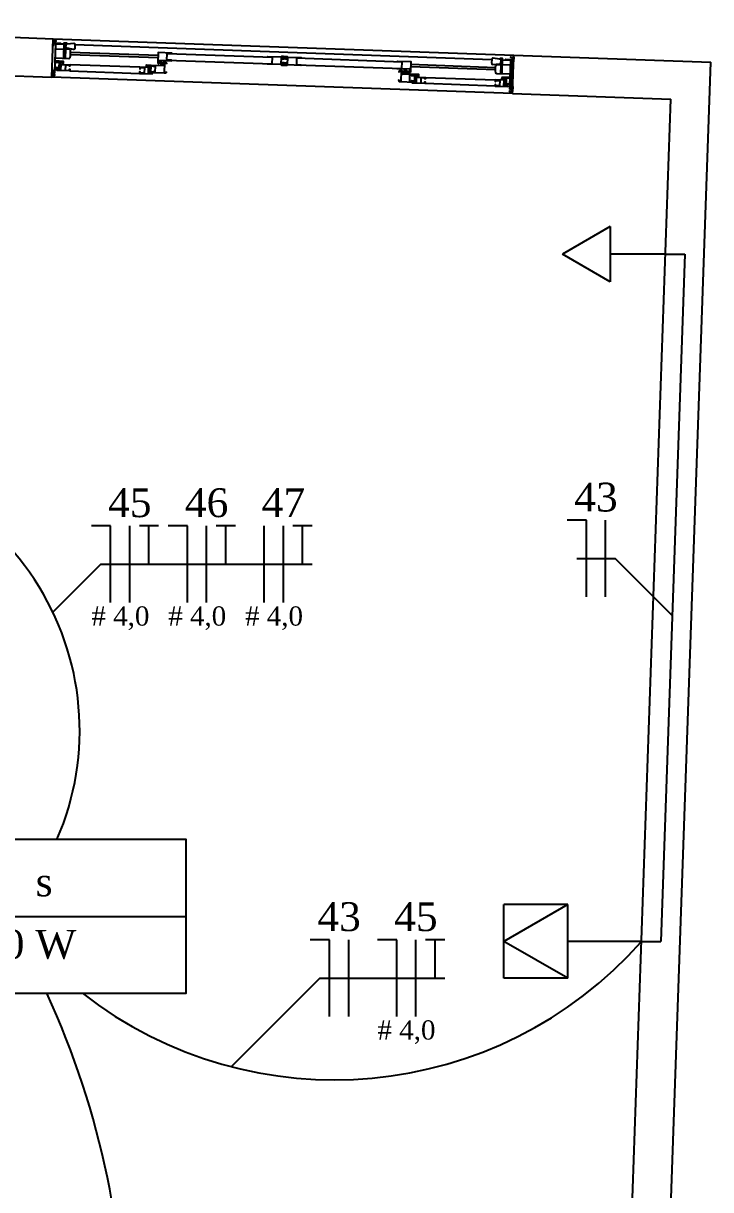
# Model space of a CAD drawing. Header units: millimetres. Extents: x 8900 to 13100, y 733 to 4033.
# Drawn here: x 9799.3 to 9978.3, y 1585.1 to 1888.7 of the extents above; entities that cross this region are included whole.
import ezdxf
from ezdxf.enums import TextEntityAlignment as Align

# ---------------------------------------------------------------- set-up
doc = ezdxf.new("R2010")
doc.units = ezdxf.units.MM
for name, color, linetype in [('001 - 0.350 Color', 1, 'Continuous'), ('002 - 0.150', 2, 'Continuous'), ('003 - 0.250', 3, 'Continuous'), ('004 - 0.350', 4, 'Continuous'), ('005 - 0.350 Color', 5, 'Continuous'), ('006 - 0.500', 6, 'Continuous'), ('010 - 0.050', 10, 'Continuous')]:
    doc.layers.add(name, color=color, linetype=linetype)
doc.styles.add('style1', font='BOOKOS.TTF')

msp = doc.modelspace()

# ---------------------------------------------------------------- linework, layer by layer
at = {"layer": '001 - 0.350 Color', "ltscale": 2.5}
for p, q in [((9952.19, 1835.83), (9939.72, 1828.63)), ((9952.19, 1835.83), (9952.19, 1821.43)), ((9952.19, 1821.43), (9939.72, 1828.63)), ((9966.59, 1828.63), (9952.19, 1828.63)), ((9941.14, 1659.31), (9924.51, 1659.31)), ((9941.14, 1659.31), (9924.51, 1649.71)), ((9924.51, 1640.11), (9924.51, 1659.31)), ((9941.14, 1640.11), (9941.14, 1659.31)), ((9941.14, 1640.11), (9924.51, 1649.71)), ((9960.34, 1649.71), (9941.14, 1649.71)), ((9941.14, 1640.11), (9924.51, 1640.11))]:
    msp.add_line(p, q, dxfattribs=at)
at = {"layer": '002 - 0.150', "ltscale": 2.5}
for p, q in [((9695.09, 1888.71), (9807.15, 1884.71)), ((9927.07, 1880.43), (9978.34, 1878.61)), ((9949.68, 1057.94), (9978.34, 1878.61)), ((9772.25, 1875.95), (9806.79, 1874.72)), ((9926.71, 1870.44), (9967.99, 1868.97)), ((9940.09, 1069.94), (9967.99, 1868.97))]:
    msp.add_line(p, q, dxfattribs=at)
at = {"layer": '002 - 0.150', "linetype": 'Continuous'}
for p, q in [((9806.79, 1874.72), (9807.15, 1884.71)), ((9926.71, 1870.44), (9927.07, 1880.47))]:
    msp.add_line(p, q, dxfattribs=at)
at = {"layer": '003 - 0.250', "ltscale": 2.5}
for p, q in [((9943.46, 1749.37), (9953.46, 1749.37)), ((9968.3, 1734.53), (9953.46, 1749.37)), ((9819.57, 1747.91), (9807.04, 1735.39)), ((9819.57, 1747.91), (9874.57, 1747.91)), ((9876.57, 1640.14), (9853.52, 1617.09)), ((9876.57, 1640.14), (9909.07, 1640.14))]:
    msp.add_line(p, q, dxfattribs=at)
at = {"layer": '004 - 0.350', "ltscale": 2.5}
for p, q in [((9971.59, 1828.63), (9965.34, 1649.71)), ((9966.59, 1828.63), (9971.59, 1828.63)), ((9960.34, 1649.71), (9965.34, 1649.71))]:
    msp.add_line(p, q, dxfattribs=at)
for centre, radius, start, end in [((9742.69, 1704.62), 71.33, 336.5138, 90.3511), ((9880.35, 1720.44), 106.78, 232.0878, 318.5156)]:
    msp.add_arc(centre, radius, start, end, dxfattribs=at)
at = {"layer": '004 - 0.350', "ltscale": 100}
msp.add_arc((9600.71, 1542.3), 225.26, 333.471, 24.6349, dxfattribs=at)
at = {"layer": '005 - 0.350 Color', "ltscale": 2.5}
msp.add_line((9748.41, 1656.19), (9841.72, 1656.19), dxfattribs=at)
msp.add_lwpolyline([(9748.41, 1636.2), (9841.72, 1636.2), (9841.72, 1676.19), (9748.41, 1676.19)], close=True, dxfattribs=at)
at = {"layer": '006 - 0.500', "ltscale": 2.5}
for p, q in [((9945.96, 1759.37), (9940.96, 1759.37)), ((9945.96, 1739.37), (9945.96, 1759.37)), ((9950.96, 1739.37), (9950.96, 1759.37)), ((9822.07, 1757.91), (9817.07, 1757.91)), ((9822.07, 1737.91), (9822.07, 1757.91)), ((9827.07, 1737.91), (9827.07, 1757.91)), ((9834.57, 1757.91), (9829.57, 1757.91)), ((9832.07, 1747.91), (9832.07, 1757.91)), ((9842.07, 1757.91), (9837.07, 1757.91)), ((9842.07, 1737.91), (9842.07, 1757.91)), ((9847.07, 1737.91), (9847.07, 1757.91)), ((9854.57, 1757.91), (9849.57, 1757.91)), ((9852.07, 1747.91), (9852.07, 1757.91)), ((9862.07, 1737.91), (9862.07, 1757.91)), ((9867.07, 1737.91), (9867.07, 1757.91)), ((9874.57, 1757.91), (9869.57, 1757.91)), ((9872.07, 1747.91), (9872.07, 1757.91)), ((9879.07, 1650.14), (9874.07, 1650.14)), ((9879.07, 1630.14), (9879.07, 1650.14)), ((9884.07, 1630.14), (9884.07, 1650.14)), ((9896.57, 1650.14), (9891.57, 1650.14)), ((9896.57, 1630.14), (9896.57, 1650.14)), ((9901.57, 1630.14), (9901.57, 1650.14)), ((9909.07, 1650.14), (9904.07, 1650.14)), ((9906.57, 1640.14), (9906.57, 1650.14))]:
    msp.add_line(p, q, dxfattribs=at)
at = {"layer": '010 - 0.050'}
for p, q in [((9807.15, 1884.71), (9927.07, 1880.43)), ((9807.84, 1883.38), (9809.99, 1883.3)), ((9809.99, 1883.3), (9807.84, 1883.38)), ((9812.79, 1883.2), (9921.33, 1879.33)), ((9807.79, 1882.09), (9809.89, 1882.01)), ((9811.64, 1881.2), (9834.47, 1880.39)), ((9811.64, 1880.62), (9834.45, 1879.81)), ((9836.78, 1880.86), (9864.21, 1879.89)), ((9836.71, 1879.16), (9864.15, 1878.19)), ((9900.24, 1877.46), (9922.29, 1876.67)), ((9900.26, 1878.04), (9922.33, 1877.25)), ((9924.13, 1879.23), (9926.28, 1879.15)), ((9926.24, 1877.86), (9924.14, 1877.94)), ((9926.71, 1870.44), (9806.79, 1874.72)), ((9811.45, 1876.34), (9829.62, 1875.69)), ((9922.18, 1872.39), (9904.01, 1873.04))]:
    msp.add_line(p, q, dxfattribs=at)
for points in [[(9807.67, 1878.75), (9808.67, 1878.71), (9808.68, 1878.85), (9807.68, 1878.89), (9807.84, 1883.41), (9809.1, 1883.36), (9809.1, 1883.5), (9807.84, 1883.55), (9807.76, 1883.6), (9807.71, 1883.55), (9807.25, 1883.57), (9807.26, 1884.07), (9807.73, 1884.05), (9807.77, 1884), (9807.86, 1884.05), (9807.87, 1884.19), (9807.13, 1884.21), (9807.08, 1882.93), (9807.22, 1882.93), (9807.24, 1883.43), (9807.69, 1883.41), (9807.42, 1875.98), (9806.97, 1875.99), (9806.99, 1876.49), (9806.85, 1876.5), (9806.81, 1875.22), (9807.55, 1875.19), (9807.55, 1875.33), (9807.47, 1875.39), (9807.42, 1875.34), (9806.95, 1875.35), (9806.97, 1875.85), (9807.43, 1875.84), (9807.48, 1875.78), (9807.57, 1875.83), (9807.61, 1876.85), (9808.61, 1876.82), (9808.61, 1876.96), (9807.61, 1876.99)], [(9926.12, 1874.52), (9925.12, 1874.56), (9925.12, 1874.7), (9926.12, 1874.66), (9926.28, 1879.18), (9925.03, 1879.23), (9925.03, 1879.37), (9926.29, 1879.32), (9926.38, 1879.37), (9926.43, 1879.32), (9926.89, 1879.3), (9926.91, 1879.8), (9926.44, 1879.82), (9926.39, 1879.77), (9926.31, 1879.82), (9926.31, 1879.96), (9927.05, 1879.94), (9927.01, 1878.66), (9926.87, 1878.66), (9926.88, 1879.16), (9926.43, 1879.18), (9926.17, 1871.74), (9926.62, 1871.73), (9926.64, 1872.22), (9926.78, 1872.22), (9926.73, 1870.94), (9925.99, 1870.97), (9926, 1871.11), (9926.08, 1871.15), (9926.13, 1871.1), (9926.6, 1871.09), (9926.61, 1871.59), (9926.15, 1871.6), (9926.1, 1871.55), (9926.01, 1871.61), (9926.05, 1872.63), (9925.05, 1872.66), (9925.06, 1872.8), (9926.06, 1872.77)]]:
    msp.add_lwpolyline(points, close=True, dxfattribs=at)
for points in [[(9810.27, 1879.8), (9809.87, 1879.81), (9810, 1883.61), (9810.4, 1883.6), (9810.27, 1879.8)], [(9870.51, 1879.69), (9897.99, 1878.71)], [(9809, 1878.03), (9811.51, 1877.94), (9811.49, 1877.54), (9811.37, 1877.54), (9811.38, 1877.82), (9810.3, 1877.86), (9810.26, 1876.5), (9811.33, 1876.46), (9811.34, 1876.74), (9811.46, 1876.74), (9811.45, 1876.34), (9808.14, 1876.46), (9808.15, 1876.58)], [(9808.15, 1876.58), (9809.15, 1876.54), (9809.19, 1877.9), (9808.99, 1877.91), (9809, 1878.03)], [(9829.68, 1877.29), (9811.51, 1877.94)], [(9832.93, 1875.69), (9831.93, 1875.73), (9831.98, 1877.09), (9832.18, 1877.08), (9832.18, 1877.2), (9829.68, 1877.29), (9829.66, 1876.89), (9829.78, 1876.89), (9829.79, 1877.17), (9830.87, 1877.13), (9830.82, 1875.77), (9829.74, 1875.81), (9829.75, 1876.09), (9829.63, 1876.09), (9829.62, 1875.69), (9832.93, 1875.57), (9832.93, 1875.69)], [(9870.45, 1877.93), (9897.93, 1876.95)], [(9923.61, 1875.76), (9924.01, 1875.74), (9924.14, 1879.54), (9923.74, 1879.56), (9923.61, 1875.76)], [(9900.71, 1873.27), (9901.71, 1873.24), (9901.76, 1874.6), (9901.56, 1874.61), (9901.56, 1874.73), (9904.07, 1874.64), (9904.05, 1874.24), (9903.93, 1874.24), (9903.94, 1874.52), (9902.86, 1874.56), (9902.82, 1873.2), (9903.9, 1873.16), (9903.91, 1873.44), (9904.03, 1873.44), (9904.01, 1873.04), (9900.7, 1873.16), (9900.71, 1873.27)], [(9904.07, 1874.64), (9922.24, 1873.99)], [(9924.75, 1873.9), (9922.24, 1873.99), (9922.22, 1873.59), (9922.34, 1873.58), (9922.35, 1873.86), (9923.43, 1873.83), (9923.38, 1872.47), (9922.3, 1872.5), (9922.31, 1872.78), (9922.19, 1872.79), (9922.18, 1872.39), (9925.49, 1872.27), (9925.49, 1872.39)], [(9925.49, 1872.39), (9924.49, 1872.43), (9924.54, 1873.79), (9924.74, 1873.78), (9924.75, 1873.9)]]:
    msp.add_lwpolyline(points, dxfattribs=at)
for points in [[(9810.55, 1882.02), (9810.35, 1882.02), (9810.4, 1883.6), (9810.6, 1883.59), (9810.6, 1883.52, 0.453094), (9810.76, 1883.36), (9812.46, 1883.52, -0.453094), (9812.79, 1883.22), (9812.76, 1882.22, -0.453094), (9812.41, 1881.93), (9810.72, 1882.21, 0.453094), (9810.55, 1882.07), (9810.55, 1882.02)], [(9807.71, 1879.69), (9811.22, 1879.56, 0.357337), (9811.52, 1879.79, 0.099331), (9811.59, 1881.71, 0.357337), (9811.3, 1881.96), (9810.35, 1882)], [(9923.49, 1877.99), (9923.68, 1877.98), (9923.74, 1879.56), (9923.54, 1879.57), (9923.54, 1879.49, -0.453094), (9923.36, 1879.35), (9921.68, 1879.63, 0.453094), (9921.33, 1879.34), (9921.3, 1878.34, 0.453094), (9921.62, 1878.03), (9923.32, 1878.2, -0.453094), (9923.49, 1878.04), (9923.49, 1877.99)], [(9926.15, 1875.46), (9922.64, 1875.59, -0.357337), (9922.36, 1875.84, -0.099331), (9922.43, 1877.76, -0.357337), (9922.73, 1877.99), (9923.68, 1877.95)]]:
    msp.add_lwpolyline(points, format="xyb", dxfattribs=at)
for points in [[(9835.85, 1878.2, 0.957391), (9835.86, 1878.31), (9835.26, 1878.39, -0.388979), (9835.22, 1878.44), (9835.22, 1878.52, 0.39085), (9835.18, 1878.57), (9834.6, 1878.64, -0.39085), (9834.56, 1878.69), (9834.57, 1879.04, -0.414214), (9834.62, 1879.09), (9837.91, 1878.97), (9837.91, 1879.09), (9836.71, 1879.13), (9836.78, 1880.89), (9837.98, 1880.85), (9837.98, 1880.97), (9834.49, 1881.1), (9834.4, 1878.42, 0.414214), (9834.56, 1878.24), (9834.67, 1878.24), (9834.67, 1878.34), (9834.54, 1878.34), (9834.55, 1878.47), (9835.1, 1878.45), (9835.09, 1878.32), (9834.97, 1878.33), (9834.97, 1878.23)], [(9866.43, 1878.12), (9866.64, 1877.9, 0.668179), (9866.73, 1877.93), (9866.75, 1878.49), (9866.87, 1878.49), (9866.87, 1878.34), (9867.1, 1878.38), (9867.1, 1878.45, -0.668179), (9867.15, 1878.47), (9867.22, 1878.39), (9867.68, 1878.46, -1), (9867.69, 1878.34), (9866.86, 1878.22), (9866.84, 1877.74), (9866.62, 1877.75), (9866.43, 1877.95), (9862.94, 1878.08), (9862.95, 1878.2), (9864.14, 1878.16), (9864.21, 1879.92), (9863.01, 1879.96), (9863.01, 1880.08), (9866.5, 1879.95), (9866.71, 1880.15), (9866.93, 1880.14), (9866.91, 1879.66), (9867.73, 1879.48, -1), (9867.71, 1879.36), (9867.26, 1879.46), (9867.18, 1879.39, -0.668179), (9867.13, 1879.41), (9867.14, 1879.49), (9866.91, 1879.54), (9866.9, 1879.39), (9866.78, 1879.39), (9866.8, 1879.96, 0.668179), (9866.72, 1879.99), (9866.49, 1879.78)], [(9867.92, 1879.92), (9867.91, 1879.6), (9867.79, 1879.61), (9867.8, 1879.76), (9867.67, 1879.76), (9867.68, 1879.86), (9867.8, 1879.86), (9867.8, 1879.99), (9867.26, 1880.01), (9867.25, 1879.88), (9867.38, 1879.87), (9867.37, 1879.77), (9867.13, 1879.78), (9867.14, 1880.13), (9868.03, 1880.1), (9868.22, 1879.89), (9871.71, 1879.77), (9871.71, 1879.65), (9870.51, 1879.69), (9870.45, 1877.93), (9871.65, 1877.89), (9871.64, 1877.77), (9868.15, 1877.89), (9867.95, 1877.7), (9867.05, 1877.73), (9867.07, 1878.08), (9867.31, 1878.07), (9867.31, 1877.97), (9867.18, 1877.98), (9867.18, 1877.85), (9867.73, 1877.83), (9867.73, 1877.96), (9867.61, 1877.96), (9867.61, 1878.06), (9867.74, 1878.06), (9867.74, 1878.21), (9867.86, 1878.2), (9867.85, 1877.89, 0.668179), (9867.93, 1877.85), (9868.16, 1878.06), (9868.22, 1879.72), (9868.01, 1879.95, 0.668179)], [(9808.79, 1878.71), (9809, 1878.7), (9808.99, 1878.35), (9809.24, 1878.34), (9809.24, 1878.44), (9809.11, 1878.45), (9809.12, 1878.7), (9809.67, 1878.68), (9809.66, 1878.43), (9809.54, 1878.43), (9809.53, 1878.33), (9809.78, 1878.32), (9809.8, 1878.79), (9808.68, 1878.83), (9808.67, 1878.67), (9808.52, 1878.68), (9808.52, 1878.71), (9808.27, 1878.72), (9807.91, 1878.64, 1), (9807.94, 1878.52), (9808.28, 1878.6), (9808.67, 1878.58), (9808.61, 1877.09), (9808.23, 1877.1), (9807.89, 1877.2, 1), (9807.86, 1877.09), (9808.21, 1876.98), (9808.46, 1876.97), (9808.46, 1877), (9808.61, 1877), (9808.61, 1876.84), (9808.73, 1876.83)], [(9832.43, 1877.73), (9832.22, 1877.73), (9832.21, 1877.38), (9831.97, 1877.39), (9831.97, 1877.49), (9832.09, 1877.49), (9832.1, 1877.74), (9831.55, 1877.76), (9831.54, 1877.51), (9831.67, 1877.5), (9831.67, 1877.4), (9831.42, 1877.41), (9831.44, 1877.88), (9832.56, 1877.84), (9832.55, 1877.68), (9832.7, 1877.68), (9832.7, 1877.71), (9832.95, 1877.7), (9833.3, 1877.59, -1), (9833.27, 1877.48), (9832.93, 1877.58), (9832.55, 1877.59), (9832.49, 1876.09), (9832.88, 1876.08), (9833.22, 1876.16, -1), (9833.25, 1876.04), (9832.89, 1875.96), (9832.64, 1875.97), (9832.64, 1876), (9832.49, 1876), (9832.49, 1875.84), (9832.37, 1875.85)], [(9835.52, 1878.59), (9835.51, 1878.49), (9835.39, 1878.49), (9835.38, 1878.36), (9835.93, 1878.34), (9835.94, 1878.47), (9835.81, 1878.48), (9835.82, 1878.58), (9836.37, 1878.56, -0.414214), (9836.68, 1878.22), (9836.56, 1878.22), (9836.56, 1878.22, 0.414214), (9836.37, 1878.44), (9836.07, 1878.45), (9835.98, 1875.84), (9836.27, 1875.83, 0.414214), (9836.48, 1876.03), (9836.48, 1876.03), (9836.6, 1876.02), (9836.6, 1876.02, -0.414214), (9836.27, 1875.71), (9832.49, 1875.84), (9832.49, 1875.96), (9833.69, 1875.92), (9833.75, 1877.68), (9832.55, 1877.72), (9832.56, 1877.84), (9835.92, 1877.72), (9835.94, 1878.17), (9835.24, 1878.26), (9835.25, 1878.42), (9834.61, 1878.5, -0.957391), (9834.62, 1878.62)], [(9896.73, 1876.99), (9897.93, 1876.95), (9897.99, 1878.71), (9896.79, 1878.75), (9896.79, 1878.87), (9900.28, 1878.75), (9900.19, 1876.07, -0.414214), (9900.01, 1875.91), (9899.9, 1875.91), (9899.91, 1876.01), (9900.03, 1876.01), (9900.04, 1876.14), (9899.49, 1876.16), (9899.48, 1876.03), (9899.61, 1876.02), (9899.61, 1875.92), (9898.72, 1875.95, -0.957391), (9898.72, 1876.07), (9899.32, 1876.1, 0.388979), (9899.37, 1876.15), (9899.37, 1876.23, -0.39085), (9899.42, 1876.28), (9900, 1876.3, 0.39085), (9900.05, 1876.35), (9900.06, 1876.71, 0.414214), (9900.01, 1876.76), (9896.72, 1876.87)], [(9898.34, 1876.35), (9898.33, 1876.25), (9898.46, 1876.24), (9898.45, 1876.11), (9897.9, 1876.13), (9897.91, 1876.26), (9898.03, 1876.26), (9898.04, 1876.36), (9897.48, 1876.38, 0.414214), (9897.14, 1876.06), (9897.26, 1876.06), (9897.26, 1876.06, -0.414214), (9897.48, 1876.26), (9897.77, 1876.25), (9897.68, 1873.64), (9897.38, 1873.65, -0.414214), (9897.19, 1873.86), (9897.19, 1873.86), (9897.07, 1873.87), (9897.07, 1873.87, 0.414214), (9897.38, 1873.53), (9901.16, 1873.39), (9901.17, 1873.51), (9899.97, 1873.56), (9900.03, 1875.32), (9901.23, 1875.27), (9901.23, 1875.39), (9897.87, 1875.51), (9897.88, 1875.96), (9898.58, 1876), (9898.59, 1876.16), (9899.24, 1876.19, 0.957391), (9899.23, 1876.31)], [(9901.35, 1875.27), (9901.56, 1875.26), (9901.55, 1874.91), (9901.79, 1874.9), (9901.79, 1875), (9901.67, 1875.01), (9901.68, 1875.26), (9902.23, 1875.24), (9902.22, 1874.99), (9902.09, 1874.99), (9902.09, 1874.89), (9902.34, 1874.88), (9902.35, 1875.35), (9901.23, 1875.39), (9901.23, 1875.23), (9901.08, 1875.24), (9901.08, 1875.27), (9900.83, 1875.28), (9900.47, 1875.19, 1), (9900.5, 1875.08), (9900.84, 1875.16), (9901.22, 1875.14), (9901.17, 1873.64), (9900.79, 1873.66), (9900.45, 1873.76, 1), (9900.42, 1873.65), (9900.77, 1873.54), (9901.02, 1873.53), (9901.02, 1873.56), (9901.17, 1873.55), (9901.16, 1873.39), (9901.28, 1873.39)], [(9925, 1874.56), (9924.79, 1874.57), (9924.78, 1874.22), (9924.53, 1874.23), (9924.54, 1874.33), (9924.66, 1874.33), (9924.67, 1874.58), (9924.12, 1874.6), (9924.11, 1874.35), (9924.24, 1874.34), (9924.23, 1874.24), (9923.99, 1874.25), (9924, 1874.72), (9925.12, 1874.68), (9925.12, 1874.52), (9925.27, 1874.52), (9925.27, 1874.55), (9925.52, 1874.54), (9925.87, 1874.43, -1), (9925.84, 1874.31), (9925.5, 1874.42), (9925.11, 1874.43), (9925.06, 1872.93), (9925.44, 1872.92), (9925.79, 1873, -1), (9925.81, 1872.88), (9925.46, 1872.8), (9925.21, 1872.81), (9925.21, 1872.84), (9925.06, 1872.84), (9925.05, 1872.68), (9924.93, 1872.69)]]:
    msp.add_lwpolyline(points, format="xyb", close=True, dxfattribs=at)

# ---------------------------------------------------------------- texts
at = {"layer": '010 - 0.050', "ltscale": 2.5, "style": 'style1'}
for s, p in [('45', (9827.07, 1757.91)), ('46', (9847.07, 1757.91)), ('47', (9867.07, 1757.91)), ('43', (9948.46, 1759.37)), ('43', (9881.57, 1650.14)), ('45', (9901.57, 1650.14))]:
    msp.add_text(s, height=7.5, dxfattribs=at).set_placement(p, align=Align.BOTTOM_CENTER)
for s, height, p in [('# 4,0', 5, (9817.07, 1730.41)), ('# 4,0', 5, (9837.07, 1730.41)), ('# 4,0', 5, (9857.07, 1730.41)), ('s', 7.5, (9802.56, 1659.19)), ('# 4,0', 5, (9891.57, 1622.64))]:
    msp.add_text(s, height=height, dxfattribs=at).set_placement(p, align=Align.BOTTOM_LEFT)
msp.add_text('4x40 W', height=7.5, dxfattribs=at).set_placement((9795.06, 1652.69), align=Align.TOP_CENTER)

doc.saveas('drawing.dxf')
